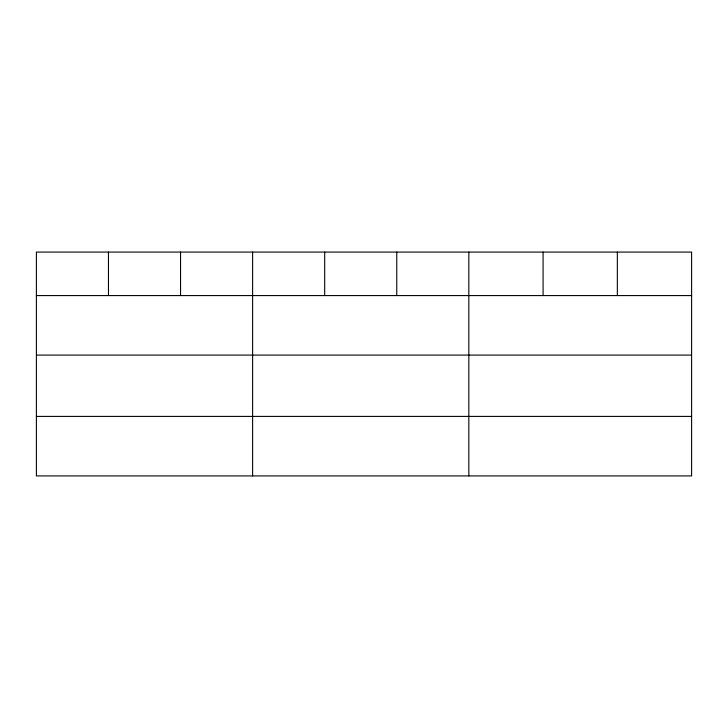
<?xml version="1.0" encoding="UTF-8"?>
<svg xmlns="http://www.w3.org/2000/svg" width="728" height="728" viewBox="0 0 728 728"><rect width="100%" height="100%" fill="white"/><g stroke="black" fill="none" stroke-linecap="round" stroke-linejoin="round"><path stroke-width="1.09" d="M691.6 355.091L691.6 252.079L36.4 252.079L36.4 475.921L691.6 475.921L691.6 355.091L36.4 355.091M36.4 295.577L691.6 295.577M36.4 416.407L691.6 416.407M617.344 252.079L617.344 295.577M543.088 252.079L543.088 295.577M468.832 252.079L468.832 475.921M396.76 252.079L396.76 295.577M324.688 252.079L324.688 295.577M252.616 252.079L252.616 475.921M180.544 252.079L180.544 295.577M108.472 252.079L108.472 295.577"/></g></svg>
